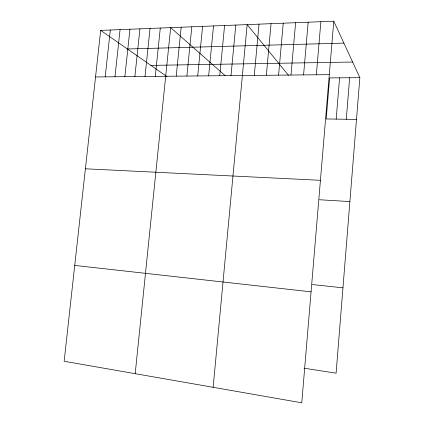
<?xml version="1.0" encoding="UTF-8"?>
<svg xmlns="http://www.w3.org/2000/svg" width="424" height="424" viewBox="0 0 424 424"><rect width="100%" height="100%" fill="white"/><g stroke="black" fill="none" stroke-linecap="round" stroke-linejoin="round"><path stroke-width="0.64" d="M346.281 119.255L349.668 77.746M333.778 21.2L301.761 402.8L64.146 361.259L100.689 30.385L333.778 21.2L359.854 77.666L336.094 373.178L304.019 368.202M336.179 119.107L339.592 77.825M316.341 74.783L320.873 21.709M290.991 75.032L295.608 22.705M303.579 74.91L308.153 22.212M278.584 75.154L283.243 23.193M266.346 75.276L271.047 23.67M254.283 75.398L259.016 24.147M213.145 387.308L247.155 24.613L288.548 75.403M219.743 75.737L224.588 25.504M230.99 75.626L235.797 25.058M208.65 75.843L213.521 25.938M197.701 75.954L202.598 26.367M176.22 76.166L181.175 27.216M186.889 76.06L191.818 26.791M135.203 373.682L170.671 27.629L225.133 75.61M145.013 76.474L150.048 28.44M155.285 76.373L160.293 28.037M134.869 76.574L139.931 28.837M114.968 76.77L120.066 29.622M124.857 76.67L129.94 29.23M105.194 76.866L110.32 30.003M127.375 48.983L343.896 43.11M150.918 65.391L352.636 62.037M95.548 76.961L329.294 74.656M359.854 77.666L329.628 77.91L326.189 118.959L356.499 119.409M85.404 168.789L320.427 180.306M319.415 199.746L349.89 201.57M312.303 284.541L342.952 287.838M74.73 265.429L311.068 291.839M100.689 30.385L166.961 76.574"/></g></svg>
